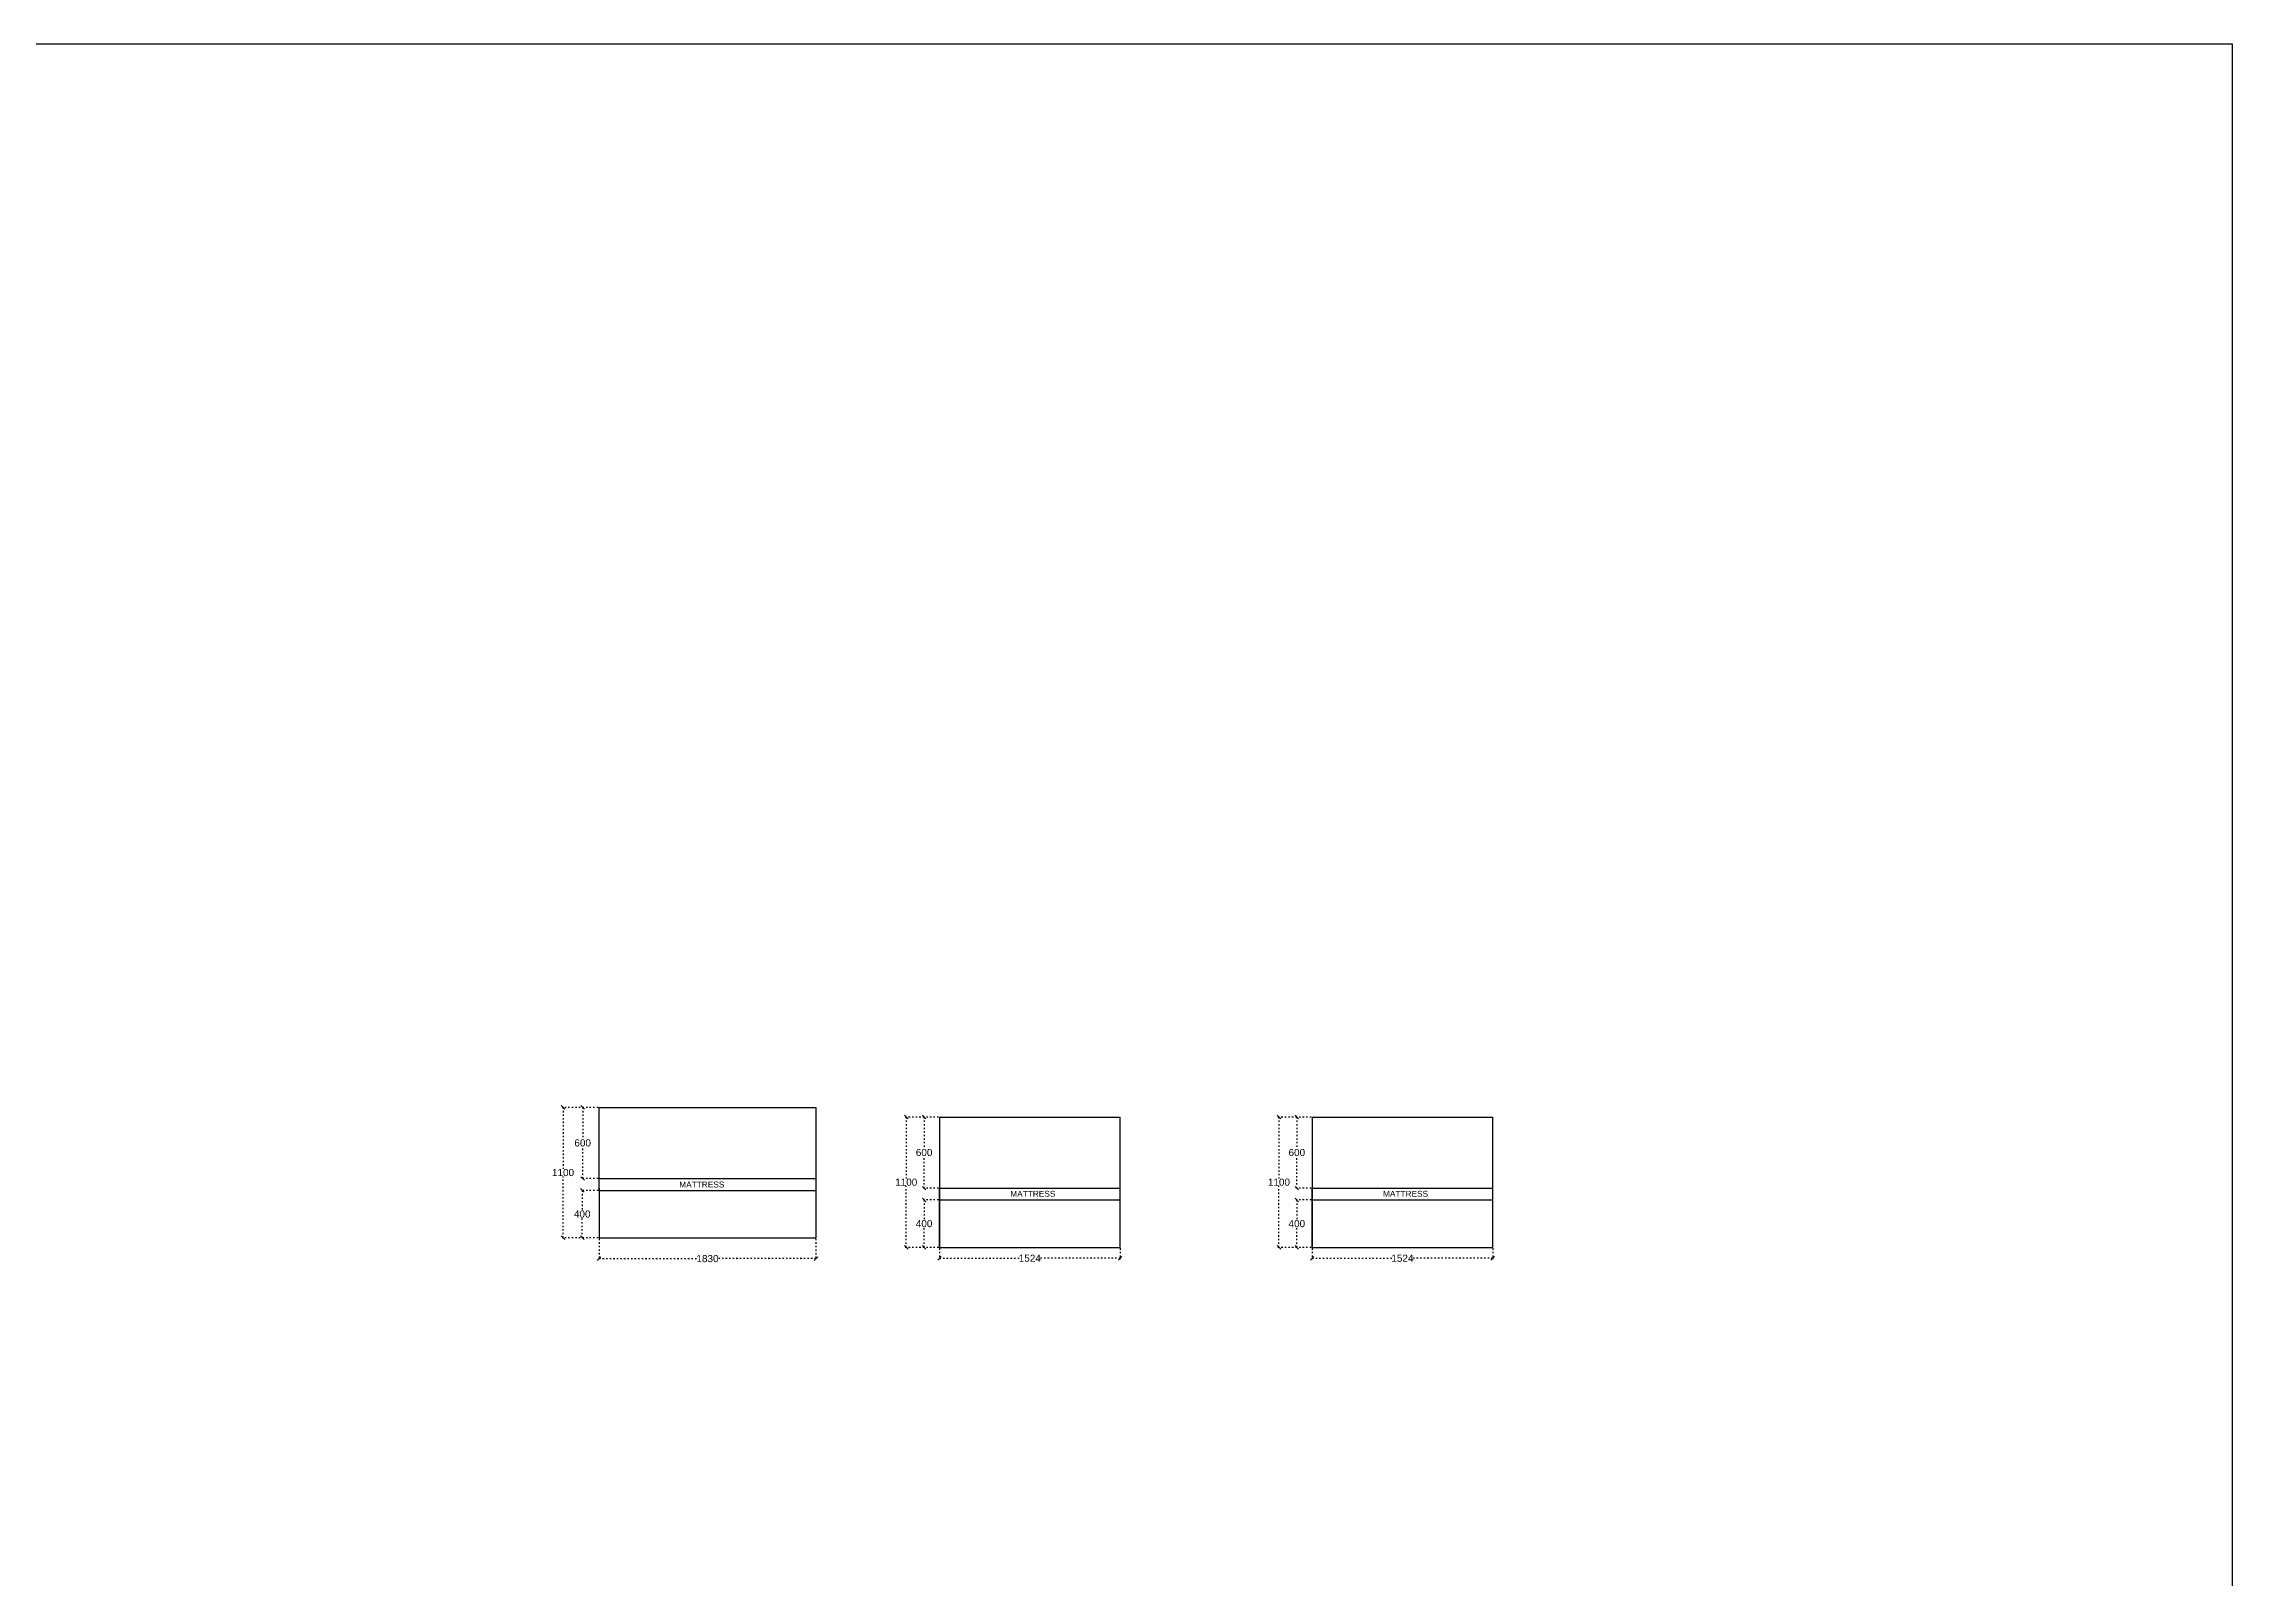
# Model space of a CAD drawing. Header units: millimetres. Extents: x 220712 to 1505573, y -354410 to 241923.
# Drawn here: x 346277 to 364744, y 119042 to 131990 of the extents above; entities that cross this region are included whole.
import ezdxf

# ---------------------------------------------------------------- set-up
doc = ezdxf.new("R2010")
doc.units = ezdxf.units.MM
doc.header["$MEASUREMENT"] = 0
doc.linetypes.add('ACAD_ISO03W100', pattern=[30, 12, -18])
doc.layers.add('Walls', color=253, linetype='Continuous')
doc.styles.get("Standard").update_dxf_attribs({"font": 'arial.ttf'})
doc.dimstyles.get("Standard").update_dxf_attribs({"dimtxt": 60, "dimasz": 30, "dimexe": 7.75, "dimexo": 8.13, "dimgap": 0.63, "dimtad": 0, "dimtih": 1, "dimtoh": 1, "dimdec": 0, "dimzin": 0, "dimtxsty": 'Standard', "dimblk": 'OBLIQUE', "dimcen": 2.25, "dimclrd": 1, "dimclre": 1, "dimclrt": 1, "dimadec": 0, "dimazin": 0, "dimtfac": 1, "dimtdec": 0, "dimtofl": 0, "dimtmove": 0, "dimatfit": 3, "dimfxl": 1, "dimtolj": 1, "dimtzin": 0, "dimlwd": 30, "dimarcsym": 0})

# ---------------------------------------------------------------- blocks, each defined once
blk = doc.blocks.new('_Oblique')
at = {"color": 0, "linetype": 'ByBlock', "lineweight": -2}
blk.add_line((-0.5, -0.5), (0.5, 0.5), dxfattribs=at)
blk = doc.blocks.new('*D2034')
at = {"layer": 'Defpoints', "color": 0, "linetype": 'ACAD_ISO03W100', "lineweight": -2, "transparency": 16777216}
for p in [(353836, 121834), (355360, 121834), (355360, 121742)]:
    blk.add_point(p, dxfattribs=at)
at = {"layer": 'Walls', "color": 1, "linetype": 'ACAD_ISO03W100', "lineweight": -2, "transparency": 16777216}
for p, q in [((353836, 121826), (353836, 121734)), ((355360, 121826), (355360, 121734))]:
    blk.add_line(p, q, dxfattribs=at)
at = {"layer": 'Walls', "color": 1, "linetype": 'ACAD_ISO03W100', "lineweight": 30, "transparency": 16777216}
for p, q in [((353836, 121742), (354510, 121742)), ((355360, 121742), (354685, 121742))]:
    blk.add_line(p, q, dxfattribs=at)
at = {"layer": 'Walls', "color": 1, "linetype": 'ACAD_ISO03W100', "lineweight": 30, "transparency": 16777216, "xscale": 30, "yscale": 30, "zscale": 30, "rotation": 180}
blk.add_blockref('_Oblique', (353836, 121742), dxfattribs=at)
at = {"layer": 'Walls', "color": 1, "linetype": 'ACAD_ISO03W100', "lineweight": 30, "transparency": 16777216, "xscale": 30, "yscale": 30, "zscale": 30}
blk.add_blockref('_Oblique', (355360, 121742), dxfattribs=at)
at = {"layer": 'Walls', "color": 1, "linetype": 'ACAD_ISO03W100', "transparency": 16777216, "insert": (354598, 121742), "char_height": 60, "attachment_point": 5}
blk.add_mtext('\\A1;1524', dxfattribs=at)
blk = doc.blocks.new('*D2035')
at = {"layer": 'Defpoints', "color": 0, "linetype": 'ACAD_ISO03W100', "lineweight": -2, "transparency": 16777216}
for p in [(353706, 122234), (353836, 122234), (353836, 121834)]:
    blk.add_point(p, dxfattribs=at)
at = {"layer": 'Walls', "color": 1, "linetype": 'ACAD_ISO03W100', "lineweight": -2, "transparency": 16777216}
for p, q in [((353827, 122234), (353698, 122234)), ((353827, 121834), (353698, 121834))]:
    blk.add_line(p, q, dxfattribs=at)
at = {"layer": 'Walls', "color": 1, "linetype": 'ACAD_ISO03W100', "lineweight": 30, "transparency": 16777216}
for p, q in [((353706, 122234), (353706, 122065)), ((353706, 121834), (353706, 122003))]:
    blk.add_line(p, q, dxfattribs=at)
at = {"layer": 'Walls', "color": 1, "linetype": 'ACAD_ISO03W100', "lineweight": 30, "transparency": 16777216, "xscale": 30, "yscale": 30, "zscale": 30}
for p, rotation in [((353706, 122234), 90), ((353706, 121834), 270)]:
    blk.add_blockref('_Oblique', p, dxfattribs=dict(at, rotation=rotation))
at = {"layer": 'Walls', "color": 1, "linetype": 'ACAD_ISO03W100', "transparency": 16777216, "insert": (353706, 122034), "char_height": 60, "attachment_point": 5}
blk.add_mtext('\\A1;400', dxfattribs=at)
blk = doc.blocks.new('*D2036')
at = {"layer": 'Defpoints', "color": 0, "linetype": 'ACAD_ISO03W100', "lineweight": -2, "transparency": 16777216}
for p in [(353706, 122934), (353836, 122934), (353836, 122334)]:
    blk.add_point(p, dxfattribs=at)
at = {"layer": 'Walls', "color": 1, "linetype": 'ACAD_ISO03W100', "lineweight": -2, "transparency": 16777216}
for p, q in [((353827, 122934), (353698, 122934)), ((353827, 122334), (353698, 122334))]:
    blk.add_line(p, q, dxfattribs=at)
at = {"layer": 'Walls', "color": 1, "linetype": 'ACAD_ISO03W100', "lineweight": 30, "transparency": 16777216}
for p, q in [((353706, 122934), (353706, 122665)), ((353706, 122334), (353706, 122603))]:
    blk.add_line(p, q, dxfattribs=at)
at = {"layer": 'Walls', "color": 1, "linetype": 'ACAD_ISO03W100', "lineweight": 30, "transparency": 16777216, "xscale": 30, "yscale": 30, "zscale": 30}
for p, rotation in [((353706, 122934), 90), ((353706, 122334), 270)]:
    blk.add_blockref('_Oblique', p, dxfattribs=dict(at, rotation=rotation))
at = {"layer": 'Walls', "color": 1, "linetype": 'ACAD_ISO03W100', "lineweight": -2, "transparency": 16777216, "insert": (353706, 122634), "char_height": 60, "attachment_point": 5}
blk.add_mtext('\\A1;600', dxfattribs=at)
blk = doc.blocks.new('*D2037')
at = {"layer": 'Defpoints', "color": 0, "linetype": 'ACAD_ISO03W100', "lineweight": -2, "transparency": 16777216}
for p in [(353555, 122934), (353836, 122934), (353836, 121834)]:
    blk.add_point(p, dxfattribs=at)
at = {"layer": 'Walls', "color": 1, "linetype": 'ACAD_ISO03W100', "lineweight": -2, "transparency": 16777216}
for p, q in [((353827, 122934), (353547, 122934)), ((353827, 121834), (353547, 121834))]:
    blk.add_line(p, q, dxfattribs=at)
at = {"layer": 'Walls', "color": 1, "linetype": 'ACAD_ISO03W100', "lineweight": 30, "transparency": 16777216}
for p, q in [((353555, 122934), (353555, 122415)), ((353555, 121834), (353555, 122353))]:
    blk.add_line(p, q, dxfattribs=at)
at = {"layer": 'Walls', "color": 1, "linetype": 'ACAD_ISO03W100', "lineweight": 30, "transparency": 16777216, "xscale": 30, "yscale": 30, "zscale": 30}
for p, rotation in [((353555, 122934), 90), ((353555, 121834), 270)]:
    blk.add_blockref('_Oblique', p, dxfattribs=dict(at, rotation=rotation))
at = {"layer": 'Walls', "color": 1, "linetype": 'ACAD_ISO03W100', "lineweight": -2, "transparency": 16777216, "insert": (353555, 122384), "char_height": 60, "attachment_point": 5}
blk.add_mtext('\\A1;1100', dxfattribs=at)
blk = doc.blocks.new('*D2040')
at = {"layer": 'Defpoints', "color": 0, "linetype": 'ACAD_ISO03W100', "lineweight": -2, "transparency": 16777216}
for p in [(356980, 121834), (358504, 121834), (358504, 121742)]:
    blk.add_point(p, dxfattribs=at)
at = {"layer": 'Walls', "color": 1, "linetype": 'ACAD_ISO03W100', "lineweight": -2, "transparency": 16777216}
for p, q in [((356980, 121826), (356980, 121734)), ((358504, 121826), (358504, 121734))]:
    blk.add_line(p, q, dxfattribs=at)
at = {"layer": 'Walls', "color": 1, "linetype": 'ACAD_ISO03W100', "lineweight": 30, "transparency": 16777216}
for p, q in [((356980, 121742), (357655, 121742)), ((358504, 121742), (357830, 121742))]:
    blk.add_line(p, q, dxfattribs=at)
at = {"layer": 'Walls', "color": 1, "linetype": 'ACAD_ISO03W100', "lineweight": 30, "transparency": 16777216, "xscale": 30, "yscale": 30, "zscale": 30, "rotation": 180}
blk.add_blockref('_Oblique', (356980, 121742), dxfattribs=at)
at = {"layer": 'Walls', "color": 1, "linetype": 'ACAD_ISO03W100', "lineweight": 30, "transparency": 16777216, "xscale": 30, "yscale": 30, "zscale": 30}
blk.add_blockref('_Oblique', (358504, 121742), dxfattribs=at)
at = {"layer": 'Walls', "color": 1, "linetype": 'ACAD_ISO03W100', "transparency": 16777216, "insert": (357742, 121742), "char_height": 60, "attachment_point": 5}
blk.add_mtext('\\A1;1524', dxfattribs=at)
blk = doc.blocks.new('*D2041')
at = {"layer": 'Defpoints', "color": 0, "linetype": 'ACAD_ISO03W100', "lineweight": -2, "transparency": 16777216}
for p in [(356851, 122234), (356981, 122234), (356981, 121834)]:
    blk.add_point(p, dxfattribs=at)
at = {"layer": 'Walls', "color": 1, "linetype": 'ACAD_ISO03W100', "lineweight": -2, "transparency": 16777216}
for p, q in [((356972, 122234), (356843, 122234)), ((356972, 121834), (356843, 121834))]:
    blk.add_line(p, q, dxfattribs=at)
at = {"layer": 'Walls', "color": 1, "linetype": 'ACAD_ISO03W100', "lineweight": 30, "transparency": 16777216}
for p, q in [((356851, 122234), (356851, 122065)), ((356851, 121834), (356851, 122003))]:
    blk.add_line(p, q, dxfattribs=at)
at = {"layer": 'Walls', "color": 1, "linetype": 'ACAD_ISO03W100', "lineweight": 30, "transparency": 16777216, "xscale": 30, "yscale": 30, "zscale": 30}
for p, rotation in [((356851, 122234), 90), ((356851, 121834), 270)]:
    blk.add_blockref('_Oblique', p, dxfattribs=dict(at, rotation=rotation))
at = {"layer": 'Walls', "color": 1, "linetype": 'ACAD_ISO03W100', "transparency": 16777216, "insert": (356851, 122034), "char_height": 60, "attachment_point": 5}
blk.add_mtext('\\A1;400', dxfattribs=at)
blk = doc.blocks.new('*D2038')
at = {"layer": 'Defpoints', "color": 0, "linetype": 'ACAD_ISO03W100', "lineweight": -2, "transparency": 16777216}
for p in [(356851, 122934), (356981, 122934), (356981, 122334)]:
    blk.add_point(p, dxfattribs=at)
at = {"layer": 'Walls', "color": 1, "linetype": 'ACAD_ISO03W100', "lineweight": -2, "transparency": 16777216}
for p, q in [((356972, 122934), (356843, 122934)), ((356972, 122334), (356843, 122334))]:
    blk.add_line(p, q, dxfattribs=at)
at = {"layer": 'Walls', "color": 1, "linetype": 'ACAD_ISO03W100', "lineweight": 30, "transparency": 16777216}
for p, q in [((356851, 122934), (356851, 122665)), ((356851, 122334), (356851, 122603))]:
    blk.add_line(p, q, dxfattribs=at)
at = {"layer": 'Walls', "color": 1, "linetype": 'ACAD_ISO03W100', "lineweight": 30, "transparency": 16777216, "xscale": 30, "yscale": 30, "zscale": 30}
for p, rotation in [((356851, 122934), 90), ((356851, 122334), 270)]:
    blk.add_blockref('_Oblique', p, dxfattribs=dict(at, rotation=rotation))
at = {"layer": 'Walls', "color": 1, "linetype": 'ACAD_ISO03W100', "lineweight": -2, "transparency": 16777216, "insert": (356851, 122634), "char_height": 60, "attachment_point": 5}
blk.add_mtext('\\A1;600', dxfattribs=at)
blk = doc.blocks.new('*D2039')
at = {"layer": 'Defpoints', "color": 0, "linetype": 'ACAD_ISO03W100', "lineweight": -2, "transparency": 16777216}
for p in [(356700, 122934), (356981, 122934), (356981, 121834)]:
    blk.add_point(p, dxfattribs=at)
at = {"layer": 'Walls', "color": 1, "linetype": 'ACAD_ISO03W100', "lineweight": -2, "transparency": 16777216}
for p, q in [((356972, 122934), (356692, 122934)), ((356972, 121834), (356692, 121834))]:
    blk.add_line(p, q, dxfattribs=at)
at = {"layer": 'Walls', "color": 1, "linetype": 'ACAD_ISO03W100', "lineweight": 30, "transparency": 16777216}
for p, q in [((356700, 122934), (356700, 122415)), ((356700, 121834), (356700, 122353))]:
    blk.add_line(p, q, dxfattribs=at)
at = {"layer": 'Walls', "color": 1, "linetype": 'ACAD_ISO03W100', "lineweight": 30, "transparency": 16777216, "xscale": 30, "yscale": 30, "zscale": 30}
for p, rotation in [((356700, 122934), 90), ((356700, 121834), 270)]:
    blk.add_blockref('_Oblique', p, dxfattribs=dict(at, rotation=rotation))
at = {"layer": 'Walls', "color": 1, "linetype": 'ACAD_ISO03W100', "lineweight": -2, "transparency": 16777216, "insert": (356700, 122384), "char_height": 60, "attachment_point": 5}
blk.add_mtext('\\A1;1100', dxfattribs=at)
blk = doc.blocks.new('*D2042')
at = {"layer": 'Defpoints', "color": 0, "linetype": 'ACAD_ISO03W100', "lineweight": -2, "transparency": 16777216}
for p in [(350963, 121915), (352793, 121915), (352793, 121739)]:
    blk.add_point(p, dxfattribs=at)
at = {"layer": 'Walls', "color": 1, "linetype": 'ACAD_ISO03W100', "lineweight": -2, "transparency": 16777216}
for p, q in [((350963, 121907), (350963, 121731)), ((352793, 121907), (352793, 121731))]:
    blk.add_line(p, q, dxfattribs=at)
at = {"layer": 'Walls', "color": 1, "linetype": 'ACAD_ISO03W100', "lineweight": 30, "transparency": 16777216}
for p, q in [((350963, 121739), (351791, 121739)), ((352793, 121739), (351965, 121739))]:
    blk.add_line(p, q, dxfattribs=at)
at = {"layer": 'Walls', "color": 1, "linetype": 'ACAD_ISO03W100', "lineweight": 30, "transparency": 16777216, "xscale": 30, "yscale": 30, "zscale": 30, "rotation": 180}
blk.add_blockref('_Oblique', (350963, 121739), dxfattribs=at)
at = {"layer": 'Walls', "color": 1, "linetype": 'ACAD_ISO03W100', "lineweight": 30, "transparency": 16777216, "xscale": 30, "yscale": 30, "zscale": 30}
blk.add_blockref('_Oblique', (352793, 121739), dxfattribs=at)
at = {"layer": 'Walls', "color": 1, "linetype": 'ACAD_ISO03W100', "transparency": 16777216, "insert": (351878, 121739), "char_height": 60, "attachment_point": 5}
blk.add_mtext('\\A1;1830', dxfattribs=at)
blk = doc.blocks.new('*D2043')
at = {"layer": 'Defpoints', "color": 0, "linetype": 'ACAD_ISO03W100', "lineweight": -2, "transparency": 16777216}
for p in [(350821, 122315), (350963, 122315), (350963, 121915)]:
    blk.add_point(p, dxfattribs=at)
at = {"layer": 'Walls', "color": 1, "linetype": 'ACAD_ISO03W100', "lineweight": -2, "transparency": 16777216}
for p, q in [((350955, 122315), (350813, 122315)), ((350955, 121915), (350813, 121915))]:
    blk.add_line(p, q, dxfattribs=at)
at = {"layer": 'Walls', "color": 1, "linetype": 'ACAD_ISO03W100', "lineweight": 30, "transparency": 16777216}
for p, q in [((350821, 122315), (350821, 122146)), ((350821, 121915), (350821, 122083))]:
    blk.add_line(p, q, dxfattribs=at)
at = {"layer": 'Walls', "color": 1, "linetype": 'ACAD_ISO03W100', "lineweight": 30, "transparency": 16777216, "xscale": 30, "yscale": 30, "zscale": 30}
for p, rotation in [((350821, 122315), 90), ((350821, 121915), 270)]:
    blk.add_blockref('_Oblique', p, dxfattribs=dict(at, rotation=rotation))
at = {"layer": 'Walls', "color": 1, "linetype": 'ACAD_ISO03W100', "transparency": 16777216, "insert": (350821, 122115), "char_height": 60, "attachment_point": 5}
blk.add_mtext('\\A1;400', dxfattribs=at)
blk = doc.blocks.new('*D2044')
at = {"layer": 'Defpoints', "color": 0, "linetype": 'ACAD_ISO03W100', "lineweight": -2, "transparency": 16777216}
for p in [(350659, 123015), (350963, 123015), (350963, 121915)]:
    blk.add_point(p, dxfattribs=at)
at = {"layer": 'Walls', "color": 1, "linetype": 'ACAD_ISO03W100', "lineweight": -2, "transparency": 16777216}
for p, q in [((350955, 123015), (350651, 123015)), ((350955, 121915), (350651, 121915))]:
    blk.add_line(p, q, dxfattribs=at)
at = {"layer": 'Walls', "color": 1, "linetype": 'ACAD_ISO03W100', "lineweight": 30, "transparency": 16777216}
for p, q in [((350659, 123015), (350659, 122496)), ((350659, 121915), (350659, 122433))]:
    blk.add_line(p, q, dxfattribs=at)
at = {"layer": 'Walls', "color": 1, "linetype": 'ACAD_ISO03W100', "lineweight": 30, "transparency": 16777216, "xscale": 30, "yscale": 30, "zscale": 30}
for p, rotation in [((350659, 123015), 90), ((350659, 121915), 270)]:
    blk.add_blockref('_Oblique', p, dxfattribs=dict(at, rotation=rotation))
at = {"layer": 'Walls', "color": 1, "linetype": 'ACAD_ISO03W100', "lineweight": -2, "transparency": 16777216, "insert": (350659, 122465), "char_height": 60, "attachment_point": 5}
blk.add_mtext('\\A1;1100', dxfattribs=at)
blk = doc.blocks.new('*D2045')
at = {"layer": 'Defpoints', "color": 0, "linetype": 'ACAD_ISO03W100', "lineweight": -2, "transparency": 16777216}
for p in [(350825, 123015), (350963, 123015), (350963, 122415)]:
    blk.add_point(p, dxfattribs=at)
at = {"layer": 'Walls', "color": 1, "linetype": 'ACAD_ISO03W100', "lineweight": -2, "transparency": 16777216}
for p, q in [((350955, 123015), (350817, 123015)), ((350955, 122415), (350817, 122415))]:
    blk.add_line(p, q, dxfattribs=at)
at = {"layer": 'Walls', "color": 1, "linetype": 'ACAD_ISO03W100', "lineweight": 30, "transparency": 16777216}
for p, q in [((350825, 123015), (350825, 122746)), ((350825, 122415), (350825, 122683))]:
    blk.add_line(p, q, dxfattribs=at)
at = {"layer": 'Walls', "color": 1, "linetype": 'ACAD_ISO03W100', "lineweight": 30, "transparency": 16777216, "xscale": 30, "yscale": 30, "zscale": 30}
for p, rotation in [((350825, 123015), 90), ((350825, 122415), 270)]:
    blk.add_blockref('_Oblique', p, dxfattribs=dict(at, rotation=rotation))
at = {"layer": 'Walls', "color": 1, "linetype": 'ACAD_ISO03W100', "lineweight": -2, "transparency": 16777216, "insert": (350825, 122715), "char_height": 60, "attachment_point": 5}
blk.add_mtext('\\A1;600', dxfattribs=at)

msp = doc.modelspace()

# ---------------------------------------------------------------- linework, layer by layer
at = {"layer": 'Walls', "color": 159, "true_color": 0x22346e}
for p, q in [((350962.9, 123014.7), (352792.9, 123014.7)), ((350962.9, 122314.7), (350962.9, 123014.7)), ((352792.9, 123014.7), (352792.9, 122314.7)), ((353835.5, 122934.1), (355359.5, 122934.1)), ((355359.5, 121834.1), (355359.5, 122934.1)), ((356980.5, 122934.1), (358504.5, 122934.1)), ((358504.5, 121834.1), (358504.5, 122934.1)), ((350962.9, 122414.7), (352792.9, 122414.7)), ((350962.9, 122332.7), (350962.9, 121914.7)), ((350962.9, 122314.7), (352792.9, 122314.7)), ((350962.9, 122314.7), (350962.9, 121914.7)), ((352792.9, 122332.7), (352792.9, 121914.7)), ((353835.5, 122334.1), (355359.5, 122334.1)), ((356980.5, 122334.1), (358504.5, 122334.1)), ((353835.5, 122234.1), (355359.5, 122234.1)), ((356980.5, 122234.1), (358504.5, 122234.1))]:
    msp.add_line(p, q, dxfattribs=at)
at = {"layer": 'Walls', "color": 18, "true_color": 0x000000}
for p, q in [((353835.5, 122934.1), (353835.5, 121834.1)), ((356980.5, 122934.1), (356980.5, 121834.1)), ((353835.5, 121834.1), (353835.5, 122334.1)), ((356980.5, 121834.1), (356980.5, 122334.1))]:
    msp.add_line(p, q, dxfattribs=at)
at = {"layer": 'Walls', "color": 159, "lineweight": -2, "true_color": 0x22346e}
for p, q in [((350962.9, 121914.7), (352792.9, 121914.7)), ((353835.5, 121834.1), (355359.5, 121834.1)), ((356980.5, 121834.1), (358504.5, 121834.1))]:
    msp.add_line(p, q, dxfattribs=at)
at = {"layer": 'Walls', "color": 18, "true_color": 0x000000}
msp.add_lwpolyline([(308575, 131990), (364744, 131990), (364744, 106094.5), (308575, 106094.5)], close=True, dxfattribs=at)

# ---------------------------------------------------------------- texts
at = {"color": 159, "true_color": 0x22346e, "char_height": 50, "attachment_point": 1}
for insert in [(351640, 122389.5), (354433, 122311), (357578, 122311)]:
    msp.add_mtext_dynamic_manual_height_columns('MATTRESS', width=1609.978, gutter_width=12.5, heights=[0], dxfattribs=dict(at, insert=insert))

# ---------------------------------------------------------------- dimensions: what is measured, and where the dimension line sits
at = {"layer": 'Walls', "color": 159, "linetype": 'ACAD_ISO03W100', "lineweight": -2, "true_color": 0x22346e}
for base, p1, picture, middle in [((350659, 123014.7), (350962.9, 121914.7), '*D2044', (350659, 122464.7)), ((350824.6, 123014.7), (350962.9, 122414.7), '*D2045', (350824.6, 122714.7))]:
    dim = msp.add_linear_dim(base=base, p1=p1, p2=(350962.9, 123014.7), angle=90, dimstyle='Standard', dxfattribs=at)
    dim.commit()
    dim.dimension.update_dxf_attribs({"geometry": picture, "text_midpoint": middle})
at = {"layer": 'Walls', "color": 18, "linetype": 'ACAD_ISO03W100', "lineweight": -2, "true_color": 0x000000}
for base, p1, p2, picture, middle in [((353555, 122934.1), (353835.5, 121834.1), (353835.5, 122934.1), '*D2037', (353555, 122384.1)), ((353706, 122934.1), (353835.5, 122334.1), (353835.5, 122934.1), '*D2036', (353706, 122634.1)), ((356700, 122934.1), (356980.5, 121834.1), (356980.5, 122934.1), '*D2039', (356700, 122384.1)), ((356851, 122934.1), (356980.5, 122334.1), (356980.5, 122934.1), '*D2038', (356851, 122634.1))]:
    dim = msp.add_linear_dim(base=base, p1=p1, p2=p2, angle=90, dimstyle='Standard', dxfattribs=at)
    dim.commit()
    dim.dimension.update_dxf_attribs({"geometry": picture, "text_midpoint": middle})
at = {"layer": 'Walls', "color": 159, "linetype": 'ACAD_ISO03W100', "true_color": 0x22346e}
for base, p1, p2, picture, middle in [((350820.9, 122314.7), (350962.9, 121914.7), (350962.9, 122314.7), '*D2043', (350820.9, 122114.7)), ((353706, 122234.1), (353835.5, 121834.1), (353835.5, 122234.1), '*D2035', (353706, 122034.1)), ((356851, 122234.1), (356980.5, 121834.1), (356980.5, 122234.1), '*D2041', (356851, 122034.1))]:
    dim = msp.add_linear_dim(base=base, p1=p1, p2=p2, angle=90, dimstyle='Standard', dxfattribs=at)
    dim.commit()
    dim.dimension.update_dxf_attribs({"geometry": picture, "text_midpoint": middle, "dimtype": 160})
for base, p1, p2, picture, middle in [((352792.9, 121738.7), (350962.9, 121914.7), (352792.9, 121914.7), '*D2042', (351877.9, 121738.7)), ((355359.5, 121742.1), (353835.5, 121834.1), (355359.5, 121834.1), '*D2034', (354597.5, 121742.1)), ((358504.5, 121742.1), (356980.5, 121834.1), (358504.5, 121834.1), '*D2040', (357742.5, 121742.1))]:
    dim = msp.add_linear_dim(base=base, p1=p1, p2=p2, dimstyle='Standard', dxfattribs=at)
    dim.commit()
    dim.dimension.update_dxf_attribs({"geometry": picture, "text_midpoint": middle})

doc.saveas('drawing.dxf')
